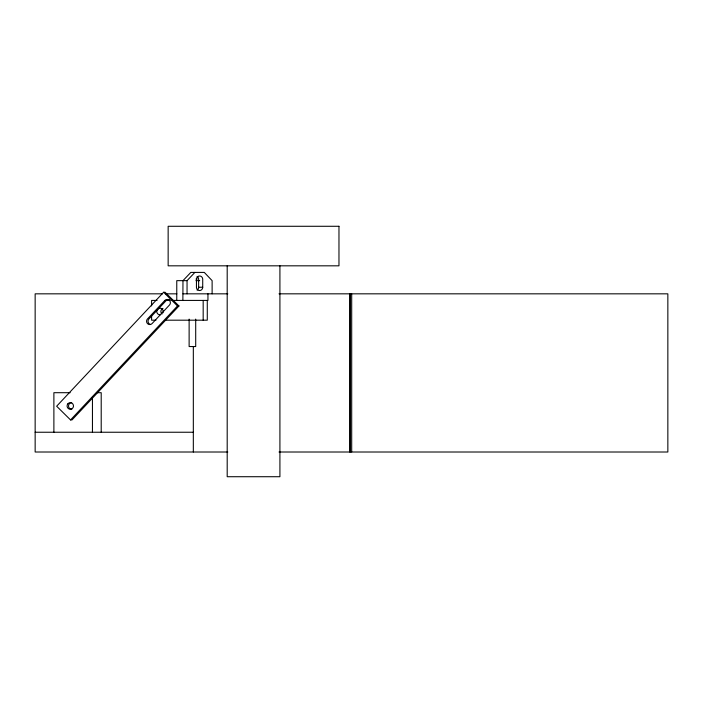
<?xml version="1.0" encoding="UTF-8"?>
<svg xmlns="http://www.w3.org/2000/svg" width="703" height="703" viewBox="0 0 703 703"><rect width="100%" height="100%" fill="white"/><g stroke="black" fill="none" stroke-linecap="round" stroke-linejoin="round"><path stroke-width="1.05" d="M163.614 292.255L56.653 406.22L70.546 419.928L72.005 419.928L178.966 305.972L165.073 292.255L163.614 292.255L177.507 305.972L178.966 305.972M70.546 419.928L177.507 305.972M187.051 293.836L187.051 280.655L194.88 272.413M196.032 279.003L197.358 279.003M187.051 280.655L176.769 280.646L176.769 300.418M195.961 280.646L199.661 280.646M197.077 290.093A3.295 3.137 -90 0 0 198.641 287.237L202.719 287.237L202.719 279.284A3.295 3.137 -90 0 0 199.582 275.989A3.295 3.137 -90 0 0 196.445 279.284L196.445 287.246A3.295 3.137 -90 0 0 199.582 290.541A3.295 3.137 -90 0 0 202.719 287.237M162.569 293.828L35.15 293.836L35.15 452.011L227.816 452.011M165.864 293.836L176.848 293.836M182.973 293.828L227.816 293.836M279.003 293.828L667.85 293.836L667.85 452.011L279.003 452.011M157.085 300.418L151.602 300.418L151.602 305.91M165.864 300.418L170.249 300.418M172.173 300.418L207.947 300.418L207.947 293.828M155.987 320.19L151.602 320.19L151.602 315.796M165.583 320.19L207.28 320.19L207.28 300.418M70.142 392.696L53.885 392.696L53.885 432.24M96.829 392.696L101.206 392.696L101.206 432.24M35.15 432.24L193.325 432.24M351.702 293.836L351.702 452.011M350.454 293.836L350.454 452.011M349.628 293.836L349.628 452.011M279.917 265.822L279.917 476.722L227.192 476.722L227.192 265.822M212.121 293.828L212.121 280.646L204.283 272.413L190.812 272.413L182.973 280.646L182.877 300.418M203.176 300.418L203.176 320.19M198.641 287.237L198.641 279.284A3.295 3.137 -90 0 0 197.077 276.428M195.706 319.092L195.706 346.553L189.125 346.553L189.125 319.092M193.325 346.561L193.325 452.011M92.445 397.09L92.445 432.24M160.258 314.777A3.295 3.225 -90 0 1 156.76 311.209A3.295 3.225 -90 0 1 160.802 308.309A3.295 3.225 -90 0 1 162.894 312.879M162.015 314.021A3.295 3.225 -90 0 1 162.982 308.397M71.803 409.243A3.295 3.216 90 0 1 68.534 406.018A3.295 3.216 90 0 1 71.68 402.661M169.397 299.54A3.295 3.216 90 0 0 166.303 300.453L148.913 318.986A3.295 3.216 -90 0 0 150.46 324.47M164.845 300.453L147.454 318.986A3.295 3.216 -90 0 0 147.542 323.644A3.295 3.216 -90 0 0 152.085 323.556L169.476 305.023A3.295 3.216 -90 0 0 169.388 300.366A3.295 3.216 -90 0 0 164.845 300.453M338.969 226.278L168.149 226.278L168.149 265.822L338.969 265.822L338.969 226.278M67.971 403.663A3.295 3.216 90 0 0 69.509 409.155A3.295 3.216 90 0 0 73.367 405.042A3.295 3.216 90 0 0 67.971 403.663"/></g></svg>
